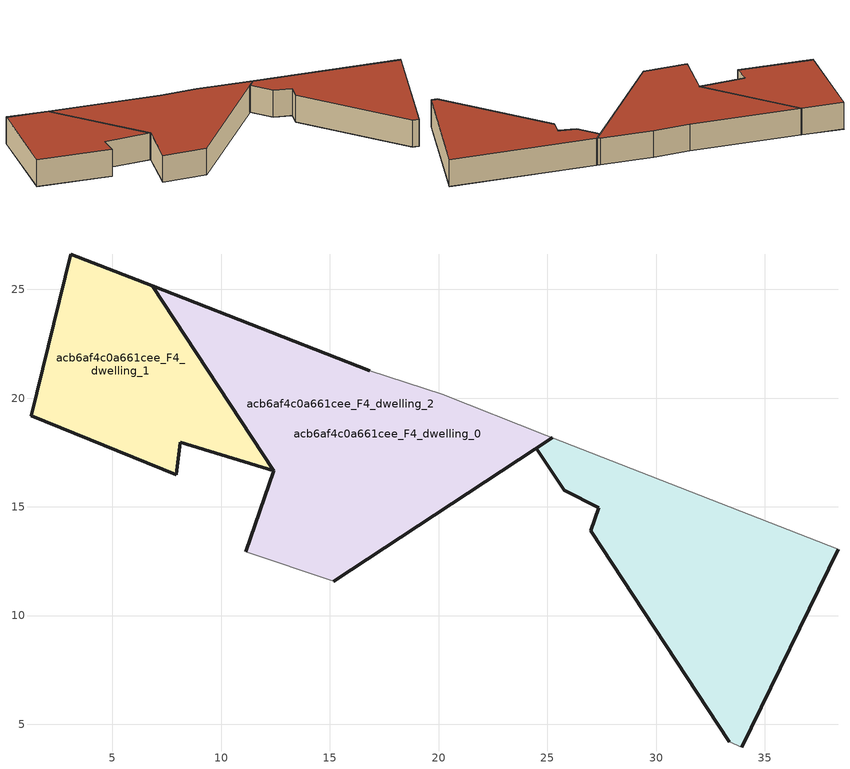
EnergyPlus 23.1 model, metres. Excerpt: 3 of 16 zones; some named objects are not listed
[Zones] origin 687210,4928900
acb6af4c0a661cee_F4_dwelling_0
 floor outside (EU_floor_Construction): 24.5,17.7 25.22,18.17 24.92,18.29 20.16,20.19 16.83,21.25 6.83,25.16 12.41,16.66 11.14,12.93 15.17,11.57 z12; 33.93,3.96 38.38,13.05 25.22,18.17 24.5,17.7 25.77,15.76 27.37,14.97 26.99,13.9 33.37,4.2 z12
 wall outside (EU_wall_Construction): 25.22,18.17 15.17,11.57 / 11.14,12.93 12.41,16.66 6.83,25.16 16.83,21.25 z12:15
 wall adiabatic (EU_wall_Construction): 15.17,11.57 11.14,12.93 / 16.83,21.25 20.16,20.19 24.92,18.29 25.22,18.17 z12:15
 roof outside (EU_roof_Construction): 24.92,18.29 25.22,18.17 24.5,17.7 15.17,11.57 11.14,12.93 12.41,16.66 6.83,25.16 16.83,21.25 20.16,20.19 z15; 38.38,13.05 33.93,3.96 33.37,4.2 26.99,13.9 27.37,14.97 25.77,15.76 24.5,17.7 25.22,18.17 z15
acb6af4c0a661cee_F4_dwelling_1
 floor to acb6af4c0a661cee_F3_dwelling_1 (EU_floor_Construction): 12.41,16.66 6.83,25.16 3.08,26.63 1.26,19.19 7.94,16.49 8.11,17.97 z12
 wall outside (EU_wall_Construction): 1.26,19.19 3.08,26.63 6.83,25.16 12.41,16.66 8.11,17.97 7.94,16.49 1.26,19.19 z12:15
 roof outside (EU_roof_Construction): 6.83,25.16 12.41,16.66 8.11,17.97 7.94,16.49 1.26,19.19 3.08,26.63 z15
acb6af4c0a661cee_F4_dwelling_2
 floor to acb6af4c0a661cee_F3_dwelling_2 (EU_floor_Construction): 24.5,17.7 25.22,18.17 24.92,18.29 20.16,20.19 16.83,21.25 6.83,25.16 12.41,16.66 11.14,12.93 15.17,11.57 z12; 33.93,3.96 38.38,13.05 25.22,18.17 24.5,17.7 25.77,15.76 27.37,14.97 26.99,13.9 33.37,4.2 z12
 wall outside (EU_wall_Construction): 33.37,4.2 26.99,13.9 27.37,14.97 25.77,15.76 24.5,17.7 25.22,18.17 / 38.38,13.05 33.93,3.96 z12:15
 wall adiabatic (EU_wall_Construction): 33.93,3.96 33.37,4.2 / 25.22,18.17 38.38,13.05 z12:15
 roof outside (EU_roof_Construction): 24.92,18.29 25.22,18.17 24.5,17.7 15.17,11.57 11.14,12.93 12.41,16.66 6.83,25.16 16.83,21.25 20.16,20.19 z15; 38.38,13.05 33.93,3.96 33.37,4.2 26.99,13.9 27.37,14.97 25.77,15.76 24.5,17.7 25.22,18.17 z15
[Building]
EU S2 Campaign: North Axis=0; Terrain=City; Solar Distribution=FullExterior
[Site:Location]
Bologna: Latitude=44.5; Longitude=11.25; Time Zone=1; Elevation=37
[SizingPeriod:WeatherFileDays]
AnnualSizingPeriod: Begin Month=1; Begin Day of Month=1; End Month=12; End Day of Month=31; Day of Week for Start Day=Monday; Use Weather File Daylight Saving Period=No; Use Weather File Rain and Snow Indicators=No
[MATERIAL]
EU_InternalMass_Material: Roughness=MediumRough; Thickness=0.1; Conductivity=1; Density=1800; Specific Heat=900; Thermal Absorptance=0.9; Solar Absorptance=0.7; Visible Absorptance=0.7
[MATERIAL:NOMASS] Roughness=MediumRough; Thermal Absorptance=0.9; Solar Absorptance=0.7; Visible Absorptance=0.7
Name | Thermal Resistance
EU_wall_NoMass | 0.905828
EU_roof_NoMass | 0.37593
EU_floor_NoMass | 0.67114
[CONSTRUCTION]
EU_wall_Construction: EU_wall_NoMass
EU_roof_Construction: EU_roof_NoMass
EU_floor_Construction: EU_floor_NoMass
EU_InternalMass_Construction: EU_InternalMass_Material
[ZONE] Type=1; Multiplier=1; Ceiling Height=autocalculate; Floor Area=autocalculate; Part of Total Floor Area=Yes
Name | Volume
acb6af4c0a661cee_F4_dwelling_0 | 544.567
acb6af4c0a661cee_F4_dwelling_1 | 176.755
acb6af4c0a661cee_F4_dwelling_2 | 544.566
[INTERNALMASS] Construction=EU_InternalMass_Construction
Name | Zone or ZoneList | Surface Area
acb6af4c0a661cee_F4_dwelling_0_EU_InternalMass | acb6af4c0a661cee_F4_dwelling_0 | 106.866
acb6af4c0a661cee_F4_dwelling_1_EU_InternalMass | acb6af4c0a661cee_F4_dwelling_1 | 106.859
acb6af4c0a661cee_F4_dwelling_2_EU_InternalMass | acb6af4c0a661cee_F4_dwelling_2 | 106.87
[OTHEREQUIPMENT] Fuel Type=Electricity; Design Level Calculation Method=Watts/Area; Power per Zone Floor Area=1; Fraction Latent=0; Fraction Radiant=0; Fraction Lost=0; Carbon Dioxide Generation Rate=0; EndUse Subcategory=EU_Step8_InternalGains
Name | Zone or ZoneList or Space or SpaceList | Schedule
EU_Step8_InternalGain_acb6af4c0a661cee_F4_dwelling_0_f000 | acb6af4c0a661cee_F4_dwelling_0 | EU_Step8_GainSchedule_acb6af4c0a661cee_F4_dwelling_0_f000
EU_Step8_InternalGain_acb6af4c0a661cee_F4_dwelling_1_f000 | acb6af4c0a661cee_F4_dwelling_1 | EU_Step8_GainSchedule_acb6af4c0a661cee_F4_dwelling_1_f000
EU_Step8_InternalGain_acb6af4c0a661cee_F4_dwelling_2_f000 | acb6af4c0a661cee_F4_dwelling_2 | EU_Step8_GainSchedule_acb6af4c0a661cee_F4_dwelling_2_f000
[ZONEVENTILATION:DESIGNFLOWRATE] Schedule=EU_AlwaysOn; Design Flow Rate Calculation Method=AirChanges/Hour; Air Changes per Hour=0.73129; Ventilation Type=Natural; Fan Pressure Rise=0; Fan Total Efficiency=1; Constant Term Coefficient=1; Temperature Term Coefficient=0; Velocity Term Coefficient=0; Velocity Squared Term Coefficient=0; Minimum Indoor Temperature=-100; Maximum Indoor Temperature=100; Delta Temperature=-100; Minimum Outdoor Temperature=-100; Maximum Outdoor Temperature=100; Maximum Wind Speed=40
Name | Zone or ZoneList or Space or SpaceList
EU_ConstantAir_acb6af4c0a661cee_F4_dwelling_0 | acb6af4c0a661cee_F4_dwelling_0
EU_ConstantAir_acb6af4c0a661cee_F4_dwelling_1 | acb6af4c0a661cee_F4_dwelling_1
EU_ConstantAir_acb6af4c0a661cee_F4_dwelling_2 | acb6af4c0a661cee_F4_dwelling_2
[HVACTEMPLATE:ZONE:IDEALLOADSAIRSYSTEM] System Availability Schedule=EU_AlwaysOn; Maximum Heating Supply Air Temperature=50; Minimum Cooling Supply Air Temperature=13; Maximum Heating Supply Air Humidity Ratio=0.0156; Minimum Cooling Supply Air Humidity Ratio=0.0077; Heating Limit=NoLimit; Cooling Limit=NoLimit; Heating Availability Schedule=EU_AlwaysOn; Cooling Availability Schedule=EU_CoolingOff; Dehumidification Control Type=ConstantSensibleHeatRatio; Cooling Sensible Heat Ratio=0.7; Dehumidification Setpoint=60; Humidification Control Type=None; Humidification Setpoint=30; Outdoor Air Method=None; Outdoor Air Flow Rate per Person=0.00944; Outdoor Air Flow Rate per Zone Floor Area=0; Outdoor Air Flow Rate per Zone=0; Demand Controlled Ventilation Type=None; Outdoor Air Economizer Type=NoEconomizer; Heat Recovery Type=None; Sensible Heat Recovery Effectiveness=0.7; Latent Heat Recovery Effectiveness=0.65
Name | Template Thermostat
acb6af4c0a661cee_F4_dwelling_0 | EU_HeatOnly_acb6af4c0a661cee_F4_dwelling_0
acb6af4c0a661cee_F4_dwelling_1 | EU_HeatOnly_acb6af4c0a661cee_F4_dwelling_1
acb6af4c0a661cee_F4_dwelling_2 | EU_HeatOnly_acb6af4c0a661cee_F4_dwelling_2
[SIZING:ZONE] Zone Cooling Design Supply Air Temperature Input Method=SupplyAirTemperature; Zone Cooling Design Supply Air Temperature=13; Zone Heating Design Supply Air Temperature Input Method=SupplyAirTemperature; Zone Heating Design Supply Air Temperature=50; Zone Cooling Design Supply Air Humidity Ratio=0.008; Zone Heating Design Supply Air Humidity Ratio=0.008; Cooling Design Air Flow Method=DesignDay; Cooling Design Air Flow Rate=0; Cooling Minimum Air Flow per Zone Floor Area=0.000762; Cooling Minimum Air Flow=0; Cooling Minimum Air Flow Fraction=0.2; Heating Design Air Flow Method=DesignDay; Heating Design Air Flow Rate=0; Heating Maximum Air Flow per Zone Floor Area=0.002032; Heating Maximum Air Flow=0.141576; Heating Maximum Air Flow Fraction=0.3; Account for Dedicated Outdoor Air System=No; Dedicated Outdoor Air System Control Strategy=NeutralSupplyAir; Dedicated Outdoor Air Low Setpoint Temperature for Design=autosize; Dedicated Outdoor Air High Setpoint Temperature for Design=autosize; Zone Load Sizing Method=Sensible Load Only No Latent Load; Zone Latent Cooling Design Supply Air Humidity Ratio Input Method=HumidityRatioDifference; Zone Cooling Design Supply Air Humidity Ratio Difference=0.005; Zone Latent Heating Design Supply Air Humidity Ratio Input Method=HumidityRatioDifference; Zone Humidification Design Supply Air Humidity Ratio Difference=0.005
acb6af4c0a661cee_F4_dwelling_0; acb6af4c0a661cee_F4_dwelling_1; acb6af4c0a661cee_F4_dwelling_2
[SCHEDULE:CONSTANT]
Name | Hourly Value
EU_AlwaysOn | 1
EU_CoolingOff | 0
[SCHEDULE:FILE] Column Number=1; Rows to Skip at Top=0; Number of Hours of Data=8760; Column Separator=Comma; Interpolate to Timestep=No; Minutes per Item=60; Adjust Schedule for Daylight Savings=Yes
Name | File
EU_Step8_GainSchedule_acb6af4c0a661cee_F4_dwelling_0_f000 | ../../schedules/acb6af4c0a661cee/acb6af4c0a661cee_F4_dwelling_0_f000_gain.csv
EU_Step8_GainSchedule_acb6af4c0a661cee_F4_dwelling_1_f000 | ../../schedules/acb6af4c0a661cee/acb6af4c0a661cee_F4_dwelling_1_f000_gain.csv
EU_Step8_GainSchedule_acb6af4c0a661cee_F4_dwelling_2_f000 | ../../schedules/acb6af4c0a661cee/acb6af4c0a661cee_F4_dwelling_2_f000_gain.csv
